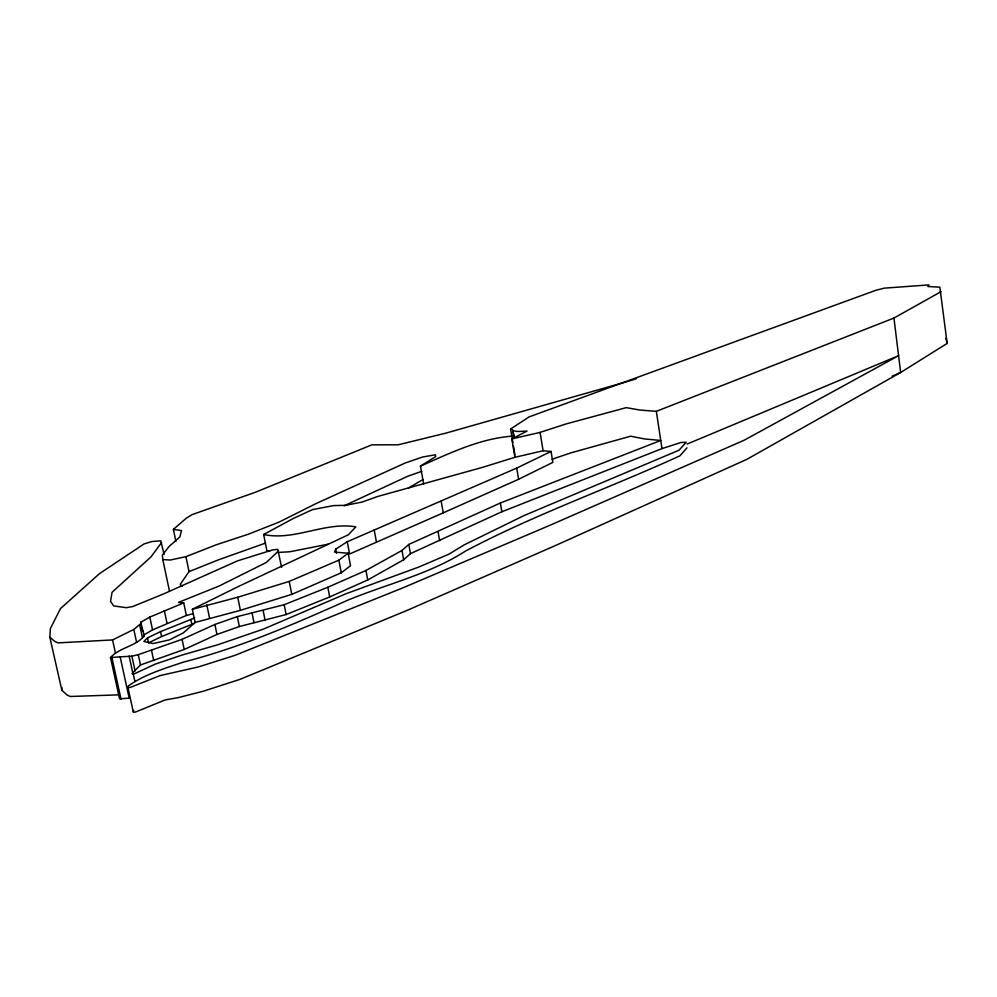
<?xml version="1.0" encoding="UTF-8"?>
<svg xmlns="http://www.w3.org/2000/svg" width="997" height="997" viewBox="0 0 997 997"><rect width="100%" height="100%" fill="white"/><g stroke="black" fill="none" stroke-linecap="round" stroke-linejoin="round"><path stroke-width="1.5" d="M117.721 694.897L70.189 696.479L67.061 694.984L61.839 690.26L61.939 687.569M61.839 690.26L49.85 637.282L50.361 628.621L60.53 608.531L99.55 573.587L144.079 543.938L151.843 541.521L160.841 540.835L164.044 554.506M512.907 442.755L510.589 429.009L529.083 416.908L875.889 290.277L884.364 288.145L928.905 284.905L927.895 286.513L939.847 287.186L947.15 343.417L900.652 372.479L747.027 459.256L555.042 545.72L407.038 610.426L239.916 679.393L203.413 691.195L178.201 697.626L165.128 699.944L135.393 712.095L133.299 711.995L133.748 710.412M133.299 711.995L127.94 687.444L128.389 685.924C144.802 674.221 164.58 668.551 183.423 662.095C240.202 647.614 293.965 624.184 347.33 600.368C386.587 584.055 429.308 574.359 465.375 551.142C534.604 514.427 608.718 488.468 679.867 455.853L686.995 447.852M347.255 541.745L349.586 553.996L443.254 512.844L518.602 479.283L552.849 462.384L551.054 451.429L516.72 468.092L347.255 541.745L335.677 549.148L334.506 552.114L348.152 553.21L350.533 565.723L341.286 572.801L291.772 594.362L240.389 610.338L195.088 622.464L183.411 632.833L169.602 639.85L153.127 643.539L143.855 641.507L147.494 637.881L160.554 631.624L194.727 617.928M265.401 543.128L218.817 559.703L189.031 571.617L180.245 584.329L182.339 586.46M161.539 542.605L150.983 556.887L112.063 592.293L110.517 601.341L113.695 605.927L126.283 607.696L132.738 606.537L163.52 593.963L237.436 560.9L272.53 549.945L277.777 549.322L281.615 567.43M110.493 657.559L120.163 656.849L129.186 698.162L119.565 698.81L110.493 657.559C119.665 647.439 135.38 646.542 144.291 635.936L140.702 622.278L149.812 617.106L183.735 602.873L186.389 615.473L152.553 629.892L143.481 635.151L144.291 635.936M49.85 637.282L54.997 641.545L58.1 642.878L112.561 639.924L133.81 629.443L141.512 623.038M278.375 551.079L266.324 562.458L219.278 585.962L178.463 602.4L183.735 602.873M133.324 674.271L155.507 664.014L181.94 655.091L217.707 644.785L263.22 629.169L346.059 593.738L419.114 566.919L449.024 554.12L464.253 544.836L524.148 515.524L679.019 450.208L686.173 442.282L681.063 442.469L661.983 448.613L501.877 511.748L410.465 553.634L403.673 559.741L367.731 579.967L329.72 596.929L286.139 614.551L239.355 626.527L216.96 634.441L184.221 649.496L140.477 664.949L132.028 673.586L133.324 674.271L134.882 681.4M120.163 656.849L131.878 656.176L138.259 654.68L182.077 639.351L214.903 624.458L237.336 616.607L284.182 604.705L327.851 587.245L365.949 570.458L401.965 550.469L408.795 544.437L500.382 502.987L660.749 440.462L644.361 438.917L630.69 436.2L570.783 452.9L552.101 459.218M175.933 541.533L173.391 529.395L186.439 518.066L192.259 514.564L255.731 492.132L371.869 444.836L398.239 444.799L445.871 433.134L627.113 381.614M195.088 622.464L192.334 609.279L237.735 597.253L289.217 581.425L338.868 560.164L348.152 553.21M423.675 484.093L420.447 466.122L435.701 456.614L435.39 454.782L422.379 457.062L405.118 463.044L315.949 503.622L279.384 521.967L248.465 534.168L215.788 544.948L185.916 556.675L170.175 560.04L162.798 559.529L162.349 555.117L169.066 546.518L179.934 536.822L181.479 530.566L173.391 529.395M408.321 488.131L422.865 479.582M269.838 551.029L266.847 550.618L263.644 534.492L293.592 518.328L312.547 509.604L333.621 505.579L345.535 505.342L362.11 502.052L377.913 496.406L482.635 467.331L514.913 457.311L511.81 438.892L540.075 432.411L566.084 423.937L626.266 407.648L639.937 410.054L656.338 411.337L893.948 318.055L941.056 291.66M511.81 438.892L527.039 431.103L517.393 431.489L512.869 430.754L512.869 429.844L510.589 429.009M192.334 609.279L238.196 586.61L348.352 534.803L355.817 526.852C324.686 521.568 294.427 541.184 263.644 534.492M194.452 623.299L161.614 636.547L148.565 642.841L147.494 637.881M344.04 505.853L407.524 476.342L421.868 471.282M420.447 466.122C450.245 453.012 480.218 438.306 513.218 436.088M892.116 376.143L900.652 372.479L893.948 318.055M687.12 444.051L898.584 355.68L744.31 440.151L551.54 524.596L402.875 587.856L234.98 655.353L198.328 666.968L159.919 675.63L130.034 687.531L127.94 687.444M628.609 381.178L636.024 378.848M186.389 615.473L192.683 613.803M514.913 457.311L543.103 450.756L551.054 451.429M328.237 544.175L289.828 551.765L277.465 552.488M945.866 338.282L947.15 343.417M112.561 639.924L115.44 653.085M111.976 657.92L121.048 699.209M131.878 656.176L135.094 670.956M129.124 656.101L132.975 673.822M140.702 622.278L141.325 625.144M141.935 627.998L142.559 630.864M139.68 624.857L142.471 637.781M133.81 629.443L136.614 642.442M138.259 654.68L140.477 664.949M149.812 617.106L152.553 629.892M151.494 650.243L153.688 660.475M164.343 610.563L167.035 623.275M160.554 631.624L161.614 636.547M182.077 639.351L184.221 649.496M162.798 559.529L169.453 591.034M185.916 556.675L189.031 571.617M190.838 619.424L191.86 624.296M214.903 624.458L216.96 634.441M206.803 604.83L209.532 617.978M237.735 597.253L240.389 610.338M237.336 616.607L239.355 626.527M251.992 612.769L253.986 622.651M263.146 610.6L265.14 620.495M284.182 604.705L286.139 614.551M289.217 581.425L291.772 594.362M327.851 587.245L329.72 596.929M338.868 560.164L341.286 572.801M335.677 549.148L336.463 553.273M365.949 570.458L367.731 579.967M374.187 529.943L376.442 542.019M408.795 544.437L410.465 553.634M401.965 550.469L403.673 559.741M438.019 531.625L439.64 540.686M441.173 501.167L443.254 512.844M500.382 502.987L501.877 511.748M513.43 445.809L514.963 454.968M516.72 468.092L518.602 479.283M513.119 431.365L514.153 437.496M512.869 430.754L514.165 438.431M540.075 432.411L543.103 450.756M656.338 411.337L661.983 448.613"/></g></svg>
